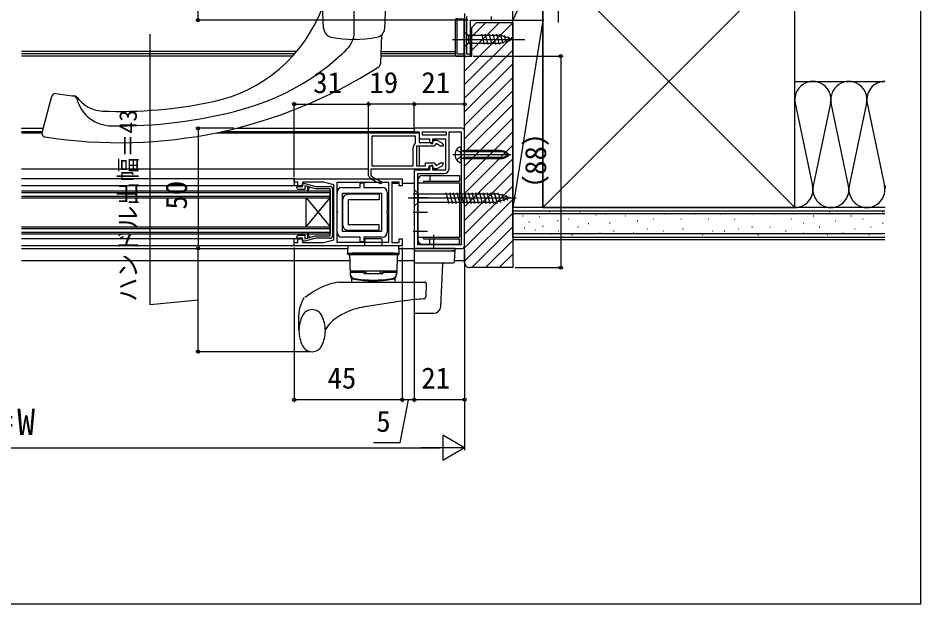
# Model space of a CAD drawing. Units: millimetres, scale not verified. Extents: x -525 to 525, y -782 to 777.
# Drawn here: x 149 to 525, y -782.5 to -538.6 of the extents above; entities that cross this region are included whole.
import ezdxf
from ezdxf.enums import TextEntityAlignment as Align

# ---------------------------------------------------------------- set-up
doc = ezdxf.new("R2010")
doc.units = ezdxf.units.MM
doc.header["$LTSCALE"] = 4
for name, color, linetype in [('0-2_YKK_11', 7, 'Continuous'), ('0-3_YKK_12', 2, 'Continuous'), ('0-4_YKK_13', 4, 'Continuous'), ('0-6_YKK_D', 6, 'Continuous'), ('0-7_YKK_ZWAK', 7, 'Continuous'), ('0-8_YSS_K', 3, 'Continuous'), ('0-9_YSS_KE', 3, 'Continuous')]:
    doc.layers.add(name, color=color, linetype=linetype)
doc.styles.add('ＭＳ ゴシック', font='')
doc.styles.get('ＭＳ ゴシック').set_extended_font_data('MS Gothic')

msp = doc.modelspace()

# ---------------------------------------------------------------- linework, layer by layer
at = {"layer": '0-2_YKK_11'}
for p, q in [((335, -633.5), (335, -585.5)), ((280, -609.7), (280, -629.3))]:
    msp.add_line(p, q, dxfattribs=at)
for points in [[(335.001, -536.804), (335.001, -554.504), (337.501, -554.504), (337.501, -553.604), (335.901, -553.604), (335.901, -538.004)], [(346.001, -538.004), (346.001, -539.5), (355, -539.5), (355, -537.5)], [(295.17, -604.652), (295, -604.277), (295, -586.4), (316, -586.4), (316, -590.5), (321.6, -590.5), (322.37, -589.4), (323.463, -589.4), (325.5, -590.576)], [(334, -584.5), (314, -584.5), (314, -586), (316, -586), (316, -588.9), (320.3, -588.9), (320.3, -590.1), (321, -590.8), (321.8, -590.8), (321.8, -588.9), (327, -588.9), (327, -601.9), (321.8, -601.9), (321.8, -600), (321, -600), (320.3, -600.7), (320.3, -601.9), (314, -601.9), (314, -634.5), (334, -634.5)], [(333.5, -586), (333.5, -633), (315.5, -633), (315.5, -603.4), (320.3, -603.4), (326.5, -603.4)], [(328.5, -601.4), (328.5, -586), (333.5, -586)], [(314.6, -587.8), (296.4, -587.8), (296.4, -600.1), (313.6, -600.1), (313.6, -592.4)], [(314.392, -590.857), (314.6, -590.451), (314.6, -587.8)], [(326, -591.442), (326, -591.9), (324.993, -591.9), (323.096, -590.805), (322.329, -591.9), (315, -591.9), (315, -600.1), (318.7, -600.1), (318.7, -598.9), (322.329, -598.9), (323.096, -599.995), (324.993, -598.9), (326, -598.9), (326, -599.358)], [(320.1, -601.5), (295.9, -601.5), (295.9, -603.862), (296.081, -604.247)], [(325.5, -600.224), (323.463, -601.4), (322.37, -601.4), (321.6, -600.3), (320.1, -600.3), (320.1, -601.5)], [(265, -609), (265.3, -608.7), (267.5, -608.7), (267.5, -607.5), (268.5, -607.5), (272.978, -608.7), (279, -608.7)], [(266, -629), (268.5, -629), (268.5, -630.465), (272.847, -629.3), (279, -629.3), (279, -609.7), (272.847, -609.7), (268.5, -608.535), (268.5, -610), (266, -610)], [(283.9, -609.2), (291.55, -609.2), (291.55, -607.2), (293.05, -607.2), (293.05, -609.2), (300.7, -609.2)], [(281.9, -627.8), (281.9, -619.958), (282.02, -619.775), (282.02, -619.225), (281.9, -619.042), (281.9, -611.2)], [(302.7, -611.2), (302.7, -619.042), (302.58, -619.225), (302.58, -619.775), (302.7, -619.958), (302.7, -627.8)], [(279, -630.3), (272.978, -630.3), (268.5, -631.5), (267.5, -631.5), (267.5, -630.3), (265.3, -630.3), (265, -630)], [(300.7, -629.8), (293.05, -629.8), (293.05, -631.8), (291.55, -631.8), (291.55, -629.8), (283.9, -629.8)]]:
    msp.add_lwpolyline(points, dxfattribs=at)
for points in [[(317.5, -586), (327.3, -586), (327.3, -587.4), (317.5, -587.4)], [(309, -633.5), (264, -633.5), (264, -632.1), (265.5, -632.1), (265.5, -630.5), (267.5, -630.5), (267.5, -632.1), (276.395, -632.1), (280.5, -631), (280.5, -608), (276.395, -606.9), (267.5, -606.9), (267.5, -608.5), (265.5, -608.5), (265.5, -606.9), (264, -606.9), (264, -605.5), (309, -605.5), (309, -608.5), (307.8, -608.5), (307.8, -606.9), (304.7, -606.9), (304.7, -623.259), (304.7, -632.1), (307.8, -632.1), (307.8, -630.5), (309, -630.5)], [(269.5, -608.803), (269.5, -610.75), (269.762, -611), (270, -610.75), (270, -609.937), (270.5, -609.071)], [(281.9, -632.1), (281.9, -606.9), (303.3, -606.9), (303.3, -623.378), (303.3, -632.1)], [(284.2, -611.5), (300.4, -611.5), (300.4, -627.5), (284.2, -627.5)], [(269.5, -628.25), (269.5, -630.197), (270.5, -629.929), (270, -629.063), (270, -628.25), (269.745, -628)]]:
    msp.add_lwpolyline(points, close=True, dxfattribs=at)
for centre, radius, start, end in [((334, -585.5), 1, 0.00001, 89.99999), ((315.5, -592.4), 1.9, 125.68531, 179.99999), ((325, -591.442), 1, 360, 60.00002), ((325, -599.358), 1, 299.99998, 0), ((326.5, -601.4), 2, 270.00001, 359.99999), ((305.09, -593.401), 15, 228.5951, 249.7334), ((305.09, -593.401), 14.1, 230.28516, 249.73341), ((266, -609), 1, 179.99955, 269.99781), ((279, -609.7), 1, 0.00001, 89.99999), ((300.05, -607.05), 0.45, 249.73339, 69.73341), ((283.9, -611.2), 2, 90.00001, 179.99999), ((300.7, -611.2), 2, 0.00001, 89.99999), ((283.9, -627.8), 2, 180.00001, 269.99999), ((300.7, -627.8), 2, 270.00001, 359.99999), ((266, -630), 1, 90.00001, 179.99999), ((279, -629.3), 1, 270.00001, 0.00091), ((334, -633.5), 1, 270.00001, 359.99999)]:
    msp.add_arc(centre, radius, start, end, dxfattribs=at)
at = {"layer": '0-3_YKK_12'}
for p, q in [((337.501, -553.908), (337.501, -539.504)), ((337.501, -539.504), (346.001, -539.504)), ((265.112, -552.504), (150.538, -552.504)), ((300.058, -552.504), (331.001, -552.504)), ((264.252, -553.504), (150.538, -553.504)), ((263.353, -554.504), (150.538, -554.504)), ((331.001, -553.504), (300.058, -553.504)), ((335.001, -554.504), (300.058, -554.504)), ((150.538, -584.5), (159.522, -584.5)), ((150.538, -585.9), (159.147, -585.9)), ((150.538, -586.402), (159.02, -586.402)), ((231.512, -586.401), (295.48, -586.4)), ((233.88, -585.9), (314, -585.9)), ((239.866, -584.5), (314, -584.5)), ((314, -584.5), (313.999, -586.4)), ((316, -591.9), (315.999, -600.1)), ((295, -601.5), (150.538, -601.5)), ((264.3, -605.5), (150.538, -605.5)), ((266, -608.5), (150.538, -608.5)), ((264, -605.5), (264, -608.5)), ((307.8, -607.5), (304.7, -607.5)), ((314, -607.5), (309, -607.5)), ((150.538, -610.5), (279, -610.5)), ((150.538, -611.2), (279, -611.2)), ((150.538, -612.8), (279, -612.8)), ((279, -610.5), (279, -628.5)), ((150.538, -613.5), (279, -613.5)), ((269, -625.5), (279, -613.5)), ((150.538, -625.5), (279, -625.5)), ((150.538, -626.2), (279, -626.2)), ((150.538, -627.8), (279, -627.8)), ((150.538, -628.5), (279, -628.5)), ((266, -630.5), (150.538, -630.502)), ((264, -633.5), (264, -630.5)), ((264.3, -633.5), (150.538, -633.5)), ((150.538, -634.5), (286.2, -634.5)), ((307.8, -634.5), (314, -634.5))]:
    msp.add_line(p, q, dxfattribs=at)
msp.add_lwpolyline([(269, -625.5), (269, -613.5), (279, -625.5)], dxfattribs=at)
at = {"layer": '0-4_YKK_13'}
for p, q in [((289.001, -544.431), (289.001, -494.004)), ((374.001, -505.504), (374.001, -540.504)), ((276.289, -542.88), (275.001, -518.304)), ((301.713, -542.88), (303.001, -518.304)), ((331.001, -539.504), (331.001, -554.004)), ((332.001, -539.004), (331.501, -539.004)), ((331.801, -539.004), (331.801, -553.504)), ((332.001, -539.004), (335.001, -539.004)), ((334.701, -539.004), (334.701, -554.504)), ((335.001, -539.004), (335.001, -554.504)), ((335.001, -544.404), (335.001, -550.604)), ((335.001, -544.404), (336.551, -545.954)), ((290.026, -547.504), (287.975, -547.504)), ((300.366, -545.668), (299.946, -557.718)), ((330.001, -547.504), (360.001, -547.504)), ((350.085, -545.954), (336.551, -545.954)), ((336.551, -545.954), (336.551, -549.054)), ((343.295, -549.604), (342.169, -545.404)), ((344.848, -549.604), (343.722, -545.404)), ((346.4, -549.604), (345.275, -545.404)), ((347.953, -549.604), (346.828, -545.404)), ((349.506, -549.604), (348.381, -545.404)), ((350.99, -549.345), (349.934, -545.404)), ((355.001, -547.504), (350.085, -545.954)), ((355.001, -547.504), (350.085, -549.054)), ((352.422, -548.893), (351.608, -545.857)), ((353.854, -548.442), (353.305, -546.392)), ((335.001, -550.604), (336.551, -549.054)), ((336.551, -549.054), (350.085, -549.054)), ((331.501, -554.504), (335.001, -554.504)), ((331.801, -553.504), (334.701, -553.504)), ((159.052, -586.254), (163.089, -571.187)), ((334.9, -594.282), (333.828, -593.89)), ((334.9, -593.754), (334.096, -593.911)), ((349.475, -593.754), (334.9, -593.754)), ((334.9, -597.246), (334.9, -593.754)), ((354.279, -595.5), (330.126, -595.5)), ((333.5, -598.75), (333.5, -597.58)), ((334.9, -596.718), (333.828, -597.11)), ((334.9, -597.246), (334.096, -597.089)), ((349.475, -594.282), (334.9, -594.282)), ((349.475, -596.718), (334.9, -596.718)), ((349.475, -597.246), (334.9, -597.246)), ((320.5, -604.2), (320.5, -606.5)), ((315.5, -606.2), (315.5, -632.3)), ((315.5, -607.2), (332.9, -607.2)), ((317.8, -606.5), (317.8, -607.2)), ((317.8, -606.5), (332.9, -606.5)), ((332.9, -607.2), (332.9, -629.8)), ((299.4, -612), (286.5, -612)), ((299.4, -612), (299.4, -614.3)), ((319.5, -612), (313.5, -612)), ((314, -610), (315.75, -611.75)), ((315.75, -611.75), (348.45, -611.75)), ((327.139, -611.2), (328.372, -615.8)), ((328.692, -611.2), (329.924, -615.8)), ((330.245, -611.2), (331.477, -615.8)), ((331.798, -611.2), (333.03, -615.8)), ((333.351, -611.2), (334.583, -615.8)), ((334.904, -611.2), (336.136, -615.8)), ((336.456, -611.2), (337.689, -615.8)), ((338.009, -611.2), (339.242, -615.8)), ((339.562, -611.2), (340.795, -615.8)), ((341.115, -611.2), (342.348, -615.8)), ((342.668, -611.2), (343.901, -615.8)), ((344.221, -611.2), (345.454, -615.8)), ((345.774, -611.2), (347.006, -615.8)), ((347.327, -611.2), (348.559, -615.8)), ((354, -613.5), (348.45, -611.75)), ((348.912, -611.319), (349.989, -615.341)), ((350.608, -611.854), (351.421, -614.89)), ((352.304, -612.389), (352.853, -614.438)), ((284.2, -614.3), (284.2, -624.7)), ((299.4, -614.3), (286.5, -614.3)), ((286.5, -614.3), (286.5, -624.7)), ((311.5, -613.5), (356.5, -613.5)), ((319.5, -613.5), (313.5, -613.5)), ((315.75, -615.25), (348.45, -615.25)), ((354, -613.5), (348.45, -615.25)), ((354, -613.5), (348.45, -615.25)), ((319.5, -619.5), (313.5, -619.5)), ((299.4, -624.7), (286.5, -624.7)), ((299.4, -627), (286.5, -627)), ((299.4, -627), (299.4, -624.7)), ((319.5, -627.5), (313.5, -627.5)), ((293.5, -633.5), (293.525, -630.697)), ((293.825, -630.4), (300.176, -630.4)), ((300.476, -630.697), (300.5, -633.5)), ((315.5, -629.8), (332.9, -629.8)), ((320.5, -632.8), (320.5, -630.5)), ((322, -628.8), (322, -634.8)), ((286.384, -633.5), (286.2, -636.5)), ((288.38, -633.5), (286.384, -633.5)), ((305.62, -633.5), (288.38, -633.5)), ((315.5, -632.3), (316.177, -632.3)), ((286.2, -636.5), (288.198, -636.5)), ((286.22, -636.726), (286.2, -636.5)), ((286.519, -637), (288.2, -637)), ((287, -636.5), (287.313, -645.457)), ((287, -636.5), (307, -636.5)), ((305.802, -636.5), (288.198, -636.5)), ((288.2, -637), (305.8, -637)), ((289.741, -637.005), (289.741, -637)), ((304.259, -637), (304.259, -637.005)), ((305.8, -637), (307.482, -637)), ((305.802, -636.5), (307.8, -636.5)), ((307, -636.5), (306.687, -645.457)), ((307.78, -636.726), (307.8, -636.5)), ((314, -635.5), (314, -640)), ((314.5, -635.5), (314, -635.5)), ((314.5, -635.5), (330.002, -635.5)), ((314.5, -640.5), (329.764, -640.5)), ((325.049, -658.657), (325.975, -640.974)), ((329.764, -640.5), (330.264, -640.5)), ((306.738, -644), (287.262, -644)), ((293, -644.5), (287.302, -644.5)), ((287.302, -644.5), (287.325, -645.146)), ((287.8, -644.5), (287.8, -644)), ((293, -644), (287.8, -644)), ((293, -644.68), (294, -644.68)), ((294, -644.68), (294, -644)), ((300, -644.68), (300, -644)), ((300, -644.68), (301, -644.68)), ((301, -644), (301, -645)), ((306.201, -644), (301, -644)), ((306.698, -644.5), (301, -644.5)), ((306.201, -644.5), (306.201, -644)), ((306.698, -644.5), (306.676, -645.146)), ((282.637, -648.5), (318.482, -648.5)), ((288, -648.5), (288, -647.007)), ((306, -648.5), (306, -647.007)), ((318.982, -649.017), (318.788, -654.574)), ((292.611, -659.009), (292.399, -659.051)), ((314, -660.979), (314, -661)), ((314.5, -661.5), (321.175, -661.5)), ((321.175, -661.5), (322.053, -661.5)), ((266, -668.75), (266, -662.684)), ((277, -668.75), (277, -668.239))]:
    msp.add_line(p, q, dxfattribs=at)
for points in [[(331.508, -593.55), (333.137, -594.355), (333.745, -595.5)], [(333.5, -597.58), (333.5, -593.42), (333.5, -592.25)], [(331.508, -597.45), (333.137, -596.645), (333.745, -595.5)], [(317.5, -604.2), (332.9, -604.2), (332.9, -606.5)], [(314, -610), (314, -617), (315.75, -615.25), (315.75, -611.75)], [(317.5, -632.8), (332.9, -632.8), (332.9, -630.5)], [(317.8, -629.8), (317.8, -630.5), (332.9, -630.5)], [(307.8, -636.5), (307.617, -633.5), (305.62, -633.5)], [(330.763, -640.026), (331, -635.5), (330.002, -635.5)], [(314, -640), (314, -640.948), (314, -658.631), (314, -660.979)], [(293, -644), (293, -645), (301, -645)], [(268.792, -654.677), (270.69, -653.27), (271.723, -652.594), (272.696, -652.015), (274.852, -650.892)], [(266, -662.725), (266.04, -661.523), (266.249, -659.93), (266.475, -658.943), (267.306, -656.589), (267.693, -655.833), (268.218, -655.136)], [(268.792, -654.677), (268.755, -654.697), (268.702, -654.73), (268.647, -654.762), (268.588, -654.801), (268.539, -654.829), (268.493, -654.86)]]:
    msp.add_lwpolyline(points, dxfattribs=at)
msp.add_lwpolyline([(314, -635.5), (331, -635.5), (331, -634.5), (314, -634.5)], close=True, dxfattribs=at)
for centre, radius, start, end in [((217.312, -512.238), 62.5, 282.05256, 339.0442), ((331.501, -539.504), 0.5, 90, 179.99987), ((280.283, -542.67), 4, 183, 259.07573), ((279.001, -544.431), 10, 314.41394, 0), ((297.718, -542.67), 4, 280.92427, 357), ((289.001, -497.504), 50, 259.07573, 280.92427), ((216.015, -480.144), 100, 310.0572, 314.41394), ((216.015, -480.144), 100, 285.3663, 311.44588), ((331.501, -554.004), 0.5, 179.99987, 270), ((191.106, -389.504), 201, 261.17529, 302.5507), ((298.447, -557.666), 1.5, 302.5507, 358), ((164.538, -571.576), 1.5, 81.69778, 165), ((191.106, -389.504), 182.5, 261.69778, 264.1942), ((172.001, -572.509), 1.5, 14.13788, 84.03986), ((172.494, -572.56), 1.5, 36.20437, 84.1942), ((188.001, -568.479), 15, 194.13788, 270), ((185.001, -563.405), 14, 216.20437, 265.97832), ((191.106, -389.504), 188, 267.83945, 282.05256), ((191.106, -389.504), 194, 268.929, 285.3663), ((160.501, -586.642), 1.5, 165, 261.17529), ((335, -595.5), 4, 142.75222, 217.24778), ((333.488, -594.35), 2.1, 89.66036, 142.75222), ((334, -593.42), 0.5, 180, 281.05172), ((349.475, -599.268), 5.513, 43.10467, 90), ((334, -597.58), 0.5, 78.94828, 180), ((349.475, -601.546), 7.263, 56.3423, 90), ((349.475, -591.732), 5.513, 270, 316.89533), ((349.475, -589.454), 7.263, 270, 303.6577), ((333.488, -596.65), 2.1, 217.24889, 270.33651), ((317.5, -606.2), 2, 90, 180), ((286.5, -614.3), 2.3, 90, 180.00004), ((286.5, -624.7), 2.3, 180.00004, 270), ((293.825, -630.7), 0.3, 90, 179.5), ((300.176, -630.7), 0.3, 0.5, 90), ((317.5, -630.8), 2, 180, 270), ((286.519, -636.7), 0.3, 185, 270), ((307.482, -636.7), 0.3, 270, 355), ((314.5, -640), 0.5, 180, 270), ((326.475, -641), 0.5, 90, 177), ((330.264, -640), 0.5, 270, 357), ((289.312, -645.387), 2, 182, 260.87872), ((289.324, -645.076), 2, 182, 260.89292), ((304.677, -645.076), 2, 279.10708, 358), ((304.689, -645.387), 2, 279.12128, 358), ((288.36, -681), 33, 99.98655, 114.10382), ((287.75, -647.007), 0.25, 0, 46.05064), ((297, -597.5), 50.5, 260.87872, 279.12128), ((297, -597.188), 50.5, 260.89292, 279.10708), ((306.25, -647.007), 0.25, 133.94936, 180), ((318.482, -649), 0.5, 358, 90), ((354.2, -1000.5), 347, 96.65301, 100.22358), ((319.791, -705.5), 50, 92.24995, 96.65301), ((317.789, -654.539), 1, 272.24995, 358), ((271.5, -664.508), 4.5, 26.48104, 153.51896), ((297.29, -686.62), 28, 100.06111, 121.25004), ((314.5, -661), 0.5, 180, 270), ((322.053, -658.5), 3, 270, 357), ((280.031, -668.758), 14.031, 153.51896, 180), ((262.969, -668.758), 14.031, 0, 26.48104), ((291.42, -677.43), 17.1, 120.40967, 147.48757), ((280.031, -668.75), 14.031, 180, 206.48104), ((262.969, -668.75), 14.031, 333.51896, 0), ((271.5, -673), 4.5, 206.48104, 333.51896)]:
    msp.add_arc(centre, radius, start, end, dxfattribs=at)
at = {"layer": '0-6_YKK_D'}
for p, q in [((224, -539.504), (224, -468.5)), ((336.501, -539.504), (223, -539.504)), ((338.501, -554.5), (376, -554.5)), ((375, -554.5), (375, -642.504)), ((264, -604.8), (264, -573.5)), ((264, -574.5), (295, -574.5)), ((295, -585.9), (295, -573.5)), ((295, -585.9), (295, -573.5)), ((314.002, -574.5), (295, -574.5)), ((314, -584), (314, -573.5)), ((335, -574.5), (314, -574.5)), ((314.002, -583.962), (314.002, -573.5)), ((335, -584.5), (335, -573.5)), ((238.866, -584.5), (223, -584.5)), ((224, -584.5), (224, -634.5)), ((224, -677.5), (224, -634.5)), ((264, -634.2), (264, -698.5)), ((309, -634.2), (309, -698.5)), ((309, -634.2), (309, -698.5)), ((314, -635), (314, -698.5)), ((314, -635), (314, -698.5)), ((335, -635), (335, -698.5)), ((335, -635), (335, -718.5)), ((356, -642.504), (376, -642.504)), ((270.5, -677.5), (223, -677.5)), ((309, -697.5), (264, -697.5)), ((314, -697.5), (309, -697.5)), ((335, -697.5), (314, -697.5)), ((335, -717.5), (325.907, -712.25)), ((325.907, -712.25), (325.907, -722.75)), ((-18.5, -717.5), (324.5, -717.5)), ((335, -717.5), (316.814, -717.5)), ((335, -717.5), (325.907, -722.75))]:
    msp.add_line(p, q, dxfattribs=at)
for points in [[(224, -656), (204, -658), (204, -545.364)], [(311.5, -697.5), (308.049, -715.5), (297.094, -715.5)]]:
    msp.add_lwpolyline(points, dxfattribs=at)
for centre in [(224, -539.504), (375, -554.5), (264, -574.5), (295, -574.5), (295, -574.5), (314, -574.5), (314.002, -574.5), (335, -574.5), (224, -584.5), (224, -634.5), (224, -634.5), (375, -642.504), (224, -677.5), (264, -697.5), (309, -697.5), (309, -697.5), (314, -697.5), (314, -697.5), (335, -697.5)]:
    msp.add_circle(centre, 0.637, dxfattribs=at)
at = {"layer": '0-7_YKK_ZWAK'}
msp.add_lwpolyline([(-525, -782.5), (525, -782.5), (525, 747.5)], dxfattribs=at)
at = {"layer": '0-8_YSS_K'}
for p, q in [((355.001, -539.5), (355.001, -512.5)), ((367.501, -512.5), (355.001, -539.5)), ((367.501, -539.5), (367.501, -512.5)), ((367.501, -617.5), (472.501, -512.5)), ((367.501, -512.5), (472.501, -617.5)), ((335, -560.681), (355, -540.681)), ((338, -552.024), (349.52, -540.504)), ((338, -546.367), (343.863, -540.504)), ((355.001, -539.5), (367.501, -539.5)), ((355.001, -539.5), (368.001, -539.5)), ((355.001, -617.5), (355.001, -539.5)), ((367.501, -539.5), (355.001, -617.5)), ((367.501, -617.5), (367.501, -539.5)), ((335, -566.337), (355, -546.337)), ((335, -571.994), (355, -551.994)), ((335, -555.024), (335.52, -554.504)), ((335, -577.651), (355, -557.651)), ((335, -583.308), (355, -563.308)), ((472.501, -565), (510.001, -565)), ((335, -588.965), (355, -568.965)), ((335, -594.622), (355, -574.622)), ((472.659, -574.032), (479.843, -608.468)), ((487.343, -574.032), (480.159, -608.468)), ((494.843, -608.468), (487.659, -574.032)), ((502.343, -574.032), (495.159, -608.468)), ((502.659, -574.032), (509.843, -608.468)), ((335, -600.279), (355, -580.279)), ((335, -605.935), (355, -585.935)), ((335, -611.592), (355, -591.592)), ((335, -617.249), (355, -597.249)), ((335, -622.906), (355, -602.906)), ((335, -628.563), (355, -608.563)), ((335, -634.22), (355, -614.22)), ((335, -639.877), (355, -619.877)), ((367.501, -617.5), (355.001, -617.5)), ((510.001, -619), (355.001, -619)), ((370.185, -619.33), (370.385, -619.33)), ((382.983, -619.719), (383.183, -619.719)), ((393.7, -620.066), (393.9, -620.066)), ((418.425, -620.066), (418.625, -620.066)), ((430.718, -620.066), (430.918, -620.066)), ((441.432, -620.066), (441.632, -620.066)), ((454.619, -620.066), (454.819, -620.066)), ((463.685, -620.066), (463.885, -620.066)), ((510.001, -617.5), (472.501, -617.5)), ((486.761, -619.242), (486.961, -619.242)), ((509.014, -619.242), (509.214, -619.242)), ((359.118, -620.948), (359.318, -620.948)), ((361.793, -623.48), (361.993, -623.48)), ((365.995, -621.239), (366.195, -621.239)), ((373.693, -622.948), (373.893, -622.948)), ((378.041, -622.214), (378.241, -622.214)), ((389.609, -620.499), (389.809, -620.499)), ((395.348, -623.862), (395.548, -623.862)), ((401.941, -620.89), (402.141, -620.89)), ((406.886, -623.038), (407.086, -623.038)), ((413.48, -622.214), (413.68, -622.214)), ((424.949, -622.214), (425.149, -622.214)), ((436.488, -622.214), (436.688, -622.214)), ((447.202, -622.214), (447.402, -622.214)), ((471.102, -622.214), (471.302, -622.214)), ((476.047, -623.862), (476.247, -623.862)), ((480.168, -620.89), (480.368, -620.89)), ((489.234, -623.038), (489.434, -623.038)), ((495.827, -620.89), (496.027, -620.89)), ((500.772, -622.214), (500.972, -622.214)), ((509.014, -623.862), (509.214, -623.862)), ((338.029, -642.504), (355, -625.533)), ((359.832, -626), (360.032, -626)), ((364.314, -626.841), (364.514, -626.841)), ((367.456, -625.287), (367.656, -625.287)), ((373.92, -627.159), (374.12, -627.159)), ((382.162, -625.511), (382.362, -625.511)), ((386.491, -624.117), (386.691, -624.117)), ((396.997, -627.159), (397.197, -627.159)), ((411.007, -626.335), (411.207, -626.335)), ((417.601, -627.159), (417.801, -627.159)), ((425.773, -626.335), (425.973, -626.335)), ((438.136, -627.159), (438.336, -627.159)), ((443.081, -627.159), (443.281, -627.159)), ((448.85, -626.335), (449.05, -626.335)), ((454.619, -625.511), (454.819, -625.511)), ((462.036, -625.511), (462.236, -625.511)), ((468.63, -627.159), (468.83, -627.159)), ((482.64, -625.511), (482.84, -625.511)), ((497.475, -626.335), (497.675, -626.335)), ((504.069, -625.511), (504.269, -625.511)), ((343.686, -642.504), (355, -631.19)), ((510.001, -628.5), (355.001, -628.5)), ((510.001, -631), (355.001, -631)), ((370.964, -628.405), (371.164, -628.405)), ((379.689, -628.807), (379.889, -628.807)), ((386.301, -628.405), (386.501, -628.405)), ((391.227, -627.983), (391.427, -627.983)), ((405.238, -627.983), (405.438, -627.983)), ((434.015, -628.807), (434.215, -628.807)), ((457.092, -628.807), (457.292, -628.807)), ((476.047, -627.983), (476.247, -627.983)), ((485.937, -628.807), (486.137, -628.807)), ((492.53, -627.983), (492.73, -627.983)), ((503.244, -628.807), (503.444, -628.807)), ((349.343, -642.504), (355, -636.847)), ((150.538, -639.504), (287.105, -639.504)), ((306.895, -639.504), (314, -639.504)), ((330.79, -639.504), (335, -639.504))]:
    msp.add_line(p, q, dxfattribs=at)
for centre, start, end in [((480.001, -572.5), 348.21649, 191.78353), ((495.001, -572.5), 348.21649, 191.78353), ((510.001, -572.5), 90, 191.78353), ((472.501, -610), 270, 11.78354), ((487.501, -610), 168.21646, 11.78354), ((502.501, -610), 168.21646, 11.78354), ((517.501, -610), 168.21646, 180)]:
    msp.add_arc(centre, 7.5, start, end, dxfattribs=at)
at = {"layer": '0-9_YSS_KE'}
for p, q in [((510.159, -617.5), (355.001, -617.5)), ((355.001, -630), (355.001, -617.5)), ((355.001, -620), (510.001, -620)), ((510.001, -630), (355.001, -630))]:
    msp.add_line(p, q, dxfattribs=at)
msp.add_lwpolyline([(472.501, -617.5), (472.501, -512.5), (367.501, -512.5), (367.501, -617.5)], close=True, dxfattribs=at)
for points in [[(335, -640.504), (335, -554.504), (338, -554.504), (338, -542.504), (340, -540.504), (355, -540.504)], [(355, -540.504), (355, -642.504), (337, -642.504)]]:
    msp.add_lwpolyline(points, dxfattribs=at)
msp.add_arc((337, -640.504), 2, 180.00002, 270.00002, dxfattribs=at)

# ---------------------------------------------------------------- texts
at = {"layer": '0-6_YKK_D', "style": 'ＭＳ ゴシック'}
for s, height, p in [('31', 8.798, (271.966, -572.5)), ('19', 8.798, (295.331, -572.5)), ('21', 8.798, (316.966, -572.5)), ('21', 8.798, (316.966, -695.5)), ('45', 8.798, (277.909, -695.5)), ('KW＝W', 11, (118.696, -715.5)), ('5', 8.798, (298.208, -713.5))]:
    msp.add_text(s, height=height, dxfattribs=at).set_placement(p, align=Align.BOTTOM_LEFT)
for s, height, p in [('ハンドル出幅＝43', 7.331, (200.693, -656.739)), ('（88）', 8.798, (371.568, -615.922)), ('50', 8.798, (222, -618.364))]:
    msp.add_text(s, height=height, rotation=90, dxfattribs=at).set_placement(p, align=Align.BOTTOM_LEFT)

doc.saveas('drawing.dxf')
